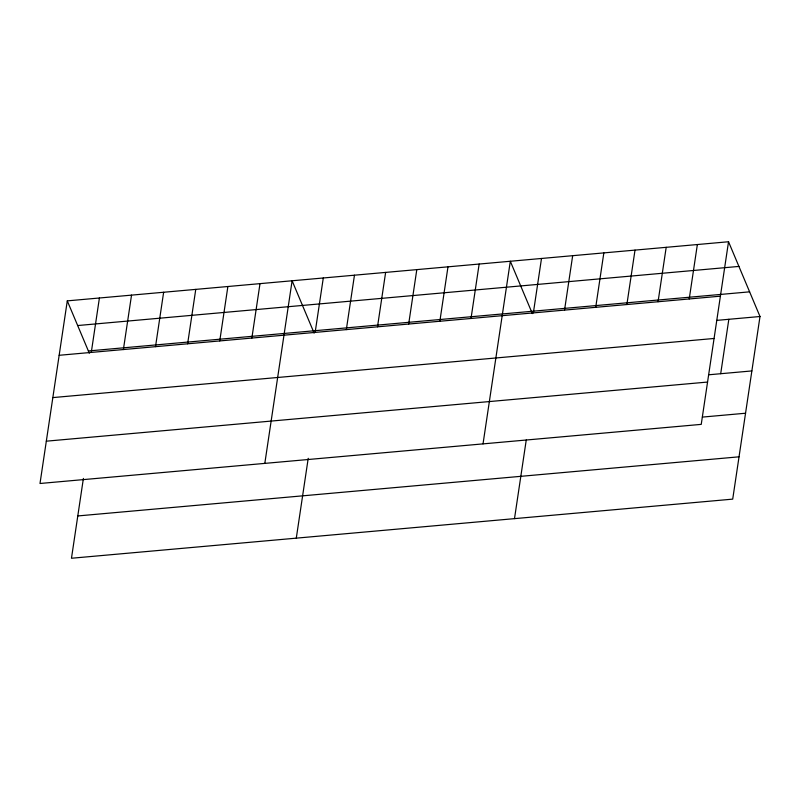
<?xml version="1.0" encoding="UTF-8"?>
<svg xmlns="http://www.w3.org/2000/svg" width="800" height="800" viewBox="0 0 800 800"><rect width="100%" height="100%" fill="white"/><g stroke="black" fill="none" stroke-linecap="round" stroke-linejoin="round"><path stroke-width="1.2" d="M67.29 300.87L40 483.49L701.24 424.37L728.53 241.75L67.29 300.87L89.32 353.21M91.28 352.42L99.41 298M83.4 478.41L71.47 558.25L732.71 499.13L760 316.51L728.53 241.75M123.39 349.54L131.53 295.13M155.51 346.67L163.64 292.26M187.63 343.8L195.76 289.39M219.75 340.93L227.88 286.52M251.86 338.06L260 283.64M264.82 463.39L292.11 280.77L314.14 333.1M315.15 332.4L323.29 277.99M296.29 538.15L308.22 458.31M346.33 329.61L354.46 275.2M377.5 326.82L385.63 272.41M408.67 324.04L416.8 269.63M439.85 321.25L447.98 266.84M471.02 318.46L479.15 264.05M483.03 443.88L510.32 261.26L532.35 313.6M533.36 312.89L541.5 258.48M514.5 518.64L526.25 440.01M564.54 310.1L572.67 255.69M595.71 307.32L603.84 252.9M626.88 304.53L635.01 250.12M658.06 301.74L666.19 247.33M689.23 298.95L697.36 244.54M720.7 373.71L728.83 319.3M77.68 325.54L738.92 266.42M88.37 350.96L749.62 291.84M59.16 355.29L720.4 296.17M716.84 320.37L760 316.51M52.84 397.59L714.08 338.47M708.71 374.79L751.87 370.93M46.32 441.18L707.56 382.06M702.38 417.09L745.55 413.23M77.79 515.94L739.03 456.82"/></g></svg>
